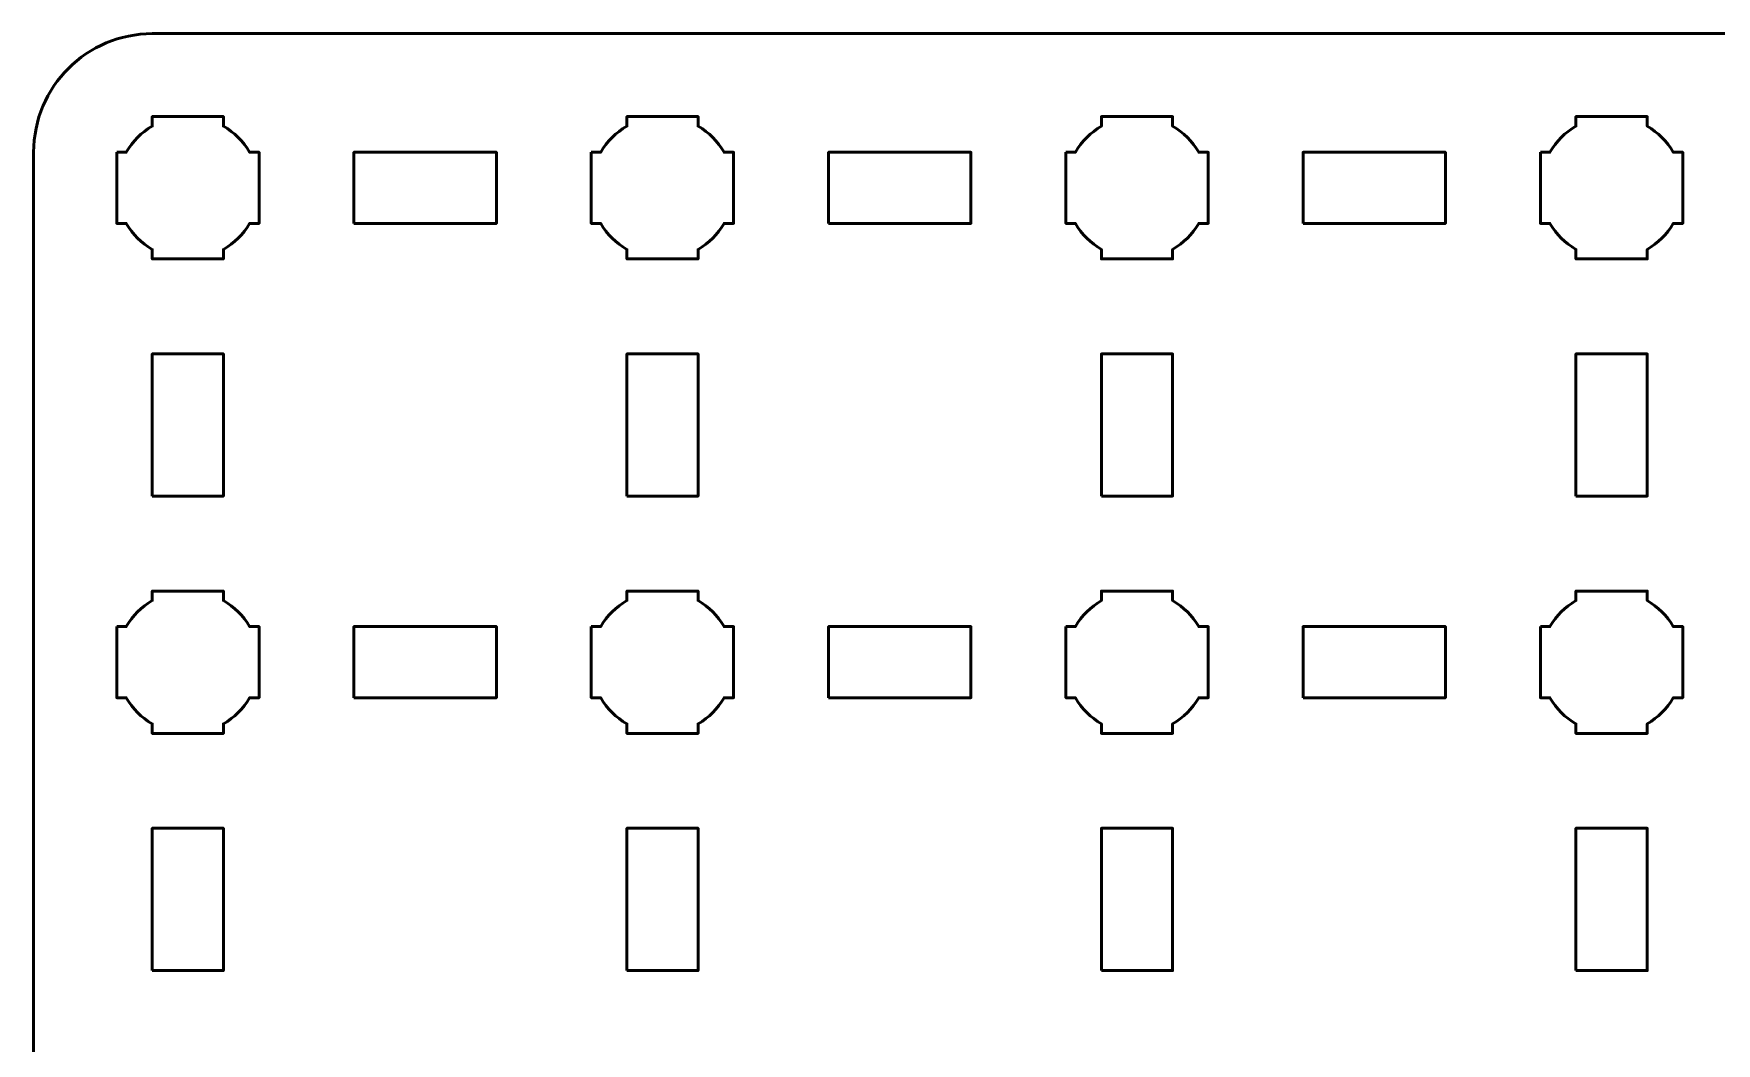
# Model space of a CAD drawing. Header units: centimetres. Extents: x -40.1 to 19.1, y -19.5 to -10.2.
# Drawn here: x -40.15 to -33.06, y -14.46 to -10.2 of the extents above; entities that cross this region are included whole.
import ezdxf

# ---------------------------------------------------------------- set-up
doc = ezdxf.new("R2010")
doc.units = ezdxf.units.CM
doc.header["$MEASUREMENT"] = 0
doc.layers.add('Layer 1', color=7, linetype='Continuous')

msp = doc.modelspace()

# ---------------------------------------------------------------- linework, layer by layer
at = {"layer": 'Layer 1', "color": 250, "lineweight": 53}
for points in [[(-38.8, -11), (-38.2, -11), (-38.2, -10.7), (-38.8, -10.7), (-38.8, -11)], [(-36.8, -11), (-36.2, -11), (-36.2, -10.7), (-36.8, -10.7), (-36.8, -11)], [(-34.8, -11), (-34.2, -11), (-34.2, -10.7), (-34.8, -10.7), (-34.8, -11)], [(-39.65, -12.15), (-39.35, -12.15), (-39.35, -11.55), (-39.65, -11.55), (-39.65, -12.15)], [(-37.65, -12.15), (-37.35, -12.15), (-37.35, -11.55), (-37.65, -11.55), (-37.65, -12.15)], [(-35.65, -12.15), (-35.35, -12.15), (-35.35, -11.55), (-35.65, -11.55), (-35.65, -12.15)], [(-33.65, -12.15), (-33.35, -12.15), (-33.35, -11.55), (-33.65, -11.55), (-33.65, -12.15)], [(-38.8, -13), (-38.2, -13), (-38.2, -12.7), (-38.8, -12.7), (-38.8, -13)], [(-36.8, -13), (-36.2, -13), (-36.2, -12.7), (-36.8, -12.7), (-36.8, -13)], [(-34.8, -13), (-34.2, -13), (-34.2, -12.7), (-34.8, -12.7), (-34.8, -13)], [(-39.65, -14.15), (-39.35, -14.15), (-39.35, -13.55), (-39.65, -13.55), (-39.65, -14.15)], [(-37.65, -14.15), (-37.35, -14.15), (-37.35, -13.55), (-37.65, -13.55), (-37.65, -14.15)], [(-35.65, -14.15), (-35.35, -14.15), (-35.35, -13.55), (-35.65, -13.55), (-35.65, -14.15)], [(-33.65, -14.15), (-33.35, -14.15), (-33.35, -13.55), (-33.65, -13.55), (-33.65, -14.15)]]:
    msp.add_lwpolyline(points, close=True, dxfattribs=at)
msp.add_open_spline([(-40.15, -19), (-40.15, -19), (-40.15, -10.7), (-40.15, -10.7), (-40.15, -10.7), (-40.15, -10.42391), (-39.92609, -10.2), (-39.65, -10.2), (-39.65, -10.2), (-39.65, -10.2), (18.65, -10.2), (18.65, -10.2), (18.65, -10.2), (18.92609, -10.2), (19.15, -10.42391), (19.15, -10.7), (19.15, -10.7), (19.15, -10.7), (19.15, -19), (19.15, -19), (19.15, -19), (19.15, -19.27609), (18.92609, -19.5), (18.65, -19.5), (18.65, -19.5), (18.65, -19.5), (-39.65, -19.5), (-39.65, -19.5), (-39.65, -19.5), (-39.92609, -19.5), (-40.15, -19.27609), (-40.15, -19)], degree=3, knots=[0, 0, 0, 0, 0.125, 0.125, 0.125, 0.125, 0.25, 0.25, 0.25, 0.25, 0.375, 0.375, 0.375, 0.375, 0.5, 0.5, 0.5, 0.5, 0.625, 0.625, 0.625, 0.625, 0.75, 0.75, 0.75, 0.75, 0.875, 0.875, 0.875, 0.875, 1, 1, 1, 1], dxfattribs=at)
at = {"layer": 'Layer 1', "lineweight": 53}
for points in [[(-39.8, -10.7), (-39.8, -10.7), (-39.75985, -10.7), (-39.75985, -10.7), (-39.75985, -10.7), (-39.7335, -10.65447), (-39.69553, -10.6165), (-39.65, -10.59015), (-39.65, -10.59015), (-39.65, -10.59015), (-39.65, -10.55), (-39.65, -10.55), (-39.65, -10.55), (-39.65, -10.55), (-39.5, -10.55), (-39.5, -10.55), (-39.5, -10.55), (-39.5, -10.55), (-39.35, -10.55), (-39.35, -10.55), (-39.35, -10.55), (-39.35, -10.55), (-39.35, -10.59015), (-39.35, -10.59015), (-39.35, -10.59015), (-39.30447, -10.6165), (-39.2665, -10.65447), (-39.24015, -10.7), (-39.24015, -10.7), (-39.24015, -10.7), (-39.2, -10.7), (-39.2, -10.7), (-39.2, -10.7), (-39.2, -10.7), (-39.2, -10.85), (-39.2, -10.85), (-39.2, -10.85), (-39.2, -10.85), (-39.2, -11), (-39.2, -11), (-39.2, -11), (-39.2, -11), (-39.24015, -11), (-39.24015, -11), (-39.24015, -11), (-39.2665, -11.04553), (-39.30447, -11.0835), (-39.35, -11.10985), (-39.35, -11.10985), (-39.35, -11.10985), (-39.35, -11.15), (-39.35, -11.15), (-39.35, -11.15), (-39.35, -11.15), (-39.5, -11.15), (-39.5, -11.15), (-39.5, -11.15), (-39.5, -11.15), (-39.65, -11.15), (-39.65, -11.15), (-39.65, -11.15), (-39.65, -11.15), (-39.65, -11.10985), (-39.65, -11.10985), (-39.65, -11.10985), (-39.69553, -11.0835), (-39.7335, -11.04553), (-39.75985, -11), (-39.75985, -11), (-39.75985, -11), (-39.8, -11), (-39.8, -11), (-39.8, -11), (-39.8, -11), (-39.8, -10.85), (-39.8, -10.85), (-39.8, -10.85), (-39.8, -10.85), (-39.8, -10.7), (-39.8, -10.7)], [(-37.8, -10.7), (-37.8, -10.7), (-37.75985, -10.7), (-37.75985, -10.7), (-37.75985, -10.7), (-37.7335, -10.65447), (-37.69553, -10.6165), (-37.65, -10.59015), (-37.65, -10.59015), (-37.65, -10.59015), (-37.65, -10.55), (-37.65, -10.55), (-37.65, -10.55), (-37.65, -10.55), (-37.5, -10.55), (-37.5, -10.55), (-37.5, -10.55), (-37.5, -10.55), (-37.35, -10.55), (-37.35, -10.55), (-37.35, -10.55), (-37.35, -10.55), (-37.35, -10.59015), (-37.35, -10.59015), (-37.35, -10.59015), (-37.30447, -10.6165), (-37.2665, -10.65447), (-37.24015, -10.7), (-37.24015, -10.7), (-37.24015, -10.7), (-37.2, -10.7), (-37.2, -10.7), (-37.2, -10.7), (-37.2, -10.7), (-37.2, -10.85), (-37.2, -10.85), (-37.2, -10.85), (-37.2, -10.85), (-37.2, -11), (-37.2, -11), (-37.2, -11), (-37.2, -11), (-37.24015, -11), (-37.24015, -11), (-37.24015, -11), (-37.2665, -11.04553), (-37.30447, -11.0835), (-37.35, -11.10985), (-37.35, -11.10985), (-37.35, -11.10985), (-37.35, -11.15), (-37.35, -11.15), (-37.35, -11.15), (-37.35, -11.15), (-37.5, -11.15), (-37.5, -11.15), (-37.5, -11.15), (-37.5, -11.15), (-37.65, -11.15), (-37.65, -11.15), (-37.65, -11.15), (-37.65, -11.15), (-37.65, -11.10985), (-37.65, -11.10985), (-37.65, -11.10985), (-37.69553, -11.0835), (-37.7335, -11.04553), (-37.75985, -11), (-37.75985, -11), (-37.75985, -11), (-37.8, -11), (-37.8, -11), (-37.8, -11), (-37.8, -11), (-37.8, -10.85), (-37.8, -10.85), (-37.8, -10.85), (-37.8, -10.85), (-37.8, -10.7), (-37.8, -10.7)], [(-35.8, -10.7), (-35.8, -10.7), (-35.75985, -10.7), (-35.75985, -10.7), (-35.75985, -10.7), (-35.7335, -10.65447), (-35.69553, -10.6165), (-35.65, -10.59015), (-35.65, -10.59015), (-35.65, -10.59015), (-35.65, -10.55), (-35.65, -10.55), (-35.65, -10.55), (-35.65, -10.55), (-35.5, -10.55), (-35.5, -10.55), (-35.5, -10.55), (-35.5, -10.55), (-35.35, -10.55), (-35.35, -10.55), (-35.35, -10.55), (-35.35, -10.55), (-35.35, -10.59015), (-35.35, -10.59015), (-35.35, -10.59015), (-35.30447, -10.6165), (-35.2665, -10.65447), (-35.24015, -10.7), (-35.24015, -10.7), (-35.24015, -10.7), (-35.2, -10.7), (-35.2, -10.7), (-35.2, -10.7), (-35.2, -10.7), (-35.2, -10.85), (-35.2, -10.85), (-35.2, -10.85), (-35.2, -10.85), (-35.2, -11), (-35.2, -11), (-35.2, -11), (-35.2, -11), (-35.24015, -11), (-35.24015, -11), (-35.24015, -11), (-35.2665, -11.04553), (-35.30447, -11.0835), (-35.35, -11.10985), (-35.35, -11.10985), (-35.35, -11.10985), (-35.35, -11.15), (-35.35, -11.15), (-35.35, -11.15), (-35.35, -11.15), (-35.5, -11.15), (-35.5, -11.15), (-35.5, -11.15), (-35.5, -11.15), (-35.65, -11.15), (-35.65, -11.15), (-35.65, -11.15), (-35.65, -11.15), (-35.65, -11.10985), (-35.65, -11.10985), (-35.65, -11.10985), (-35.69553, -11.0835), (-35.7335, -11.04553), (-35.75985, -11), (-35.75985, -11), (-35.75985, -11), (-35.8, -11), (-35.8, -11), (-35.8, -11), (-35.8, -11), (-35.8, -10.85), (-35.8, -10.85), (-35.8, -10.85), (-35.8, -10.85), (-35.8, -10.7), (-35.8, -10.7)], [(-33.8, -10.7), (-33.8, -10.7), (-33.75985, -10.7), (-33.75985, -10.7), (-33.75985, -10.7), (-33.7335, -10.65447), (-33.69553, -10.6165), (-33.65, -10.59015), (-33.65, -10.59015), (-33.65, -10.59015), (-33.65, -10.55), (-33.65, -10.55), (-33.65, -10.55), (-33.65, -10.55), (-33.5, -10.55), (-33.5, -10.55), (-33.5, -10.55), (-33.5, -10.55), (-33.35, -10.55), (-33.35, -10.55), (-33.35, -10.55), (-33.35, -10.55), (-33.35, -10.59015), (-33.35, -10.59015), (-33.35, -10.59015), (-33.30447, -10.6165), (-33.2665, -10.65447), (-33.24015, -10.7), (-33.24015, -10.7), (-33.24015, -10.7), (-33.2, -10.7), (-33.2, -10.7), (-33.2, -10.7), (-33.2, -10.7), (-33.2, -10.85), (-33.2, -10.85), (-33.2, -10.85), (-33.2, -10.85), (-33.2, -11), (-33.2, -11), (-33.2, -11), (-33.2, -11), (-33.24015, -11), (-33.24015, -11), (-33.24015, -11), (-33.2665, -11.04553), (-33.30447, -11.0835), (-33.35, -11.10985), (-33.35, -11.10985), (-33.35, -11.10985), (-33.35, -11.15), (-33.35, -11.15), (-33.35, -11.15), (-33.35, -11.15), (-33.5, -11.15), (-33.5, -11.15), (-33.5, -11.15), (-33.5, -11.15), (-33.65, -11.15), (-33.65, -11.15), (-33.65, -11.15), (-33.65, -11.15), (-33.65, -11.10985), (-33.65, -11.10985), (-33.65, -11.10985), (-33.69553, -11.0835), (-33.7335, -11.04553), (-33.75985, -11), (-33.75985, -11), (-33.75985, -11), (-33.8, -11), (-33.8, -11), (-33.8, -11), (-33.8, -11), (-33.8, -10.85), (-33.8, -10.85), (-33.8, -10.85), (-33.8, -10.85), (-33.8, -10.7), (-33.8, -10.7)], [(-39.8, -12.7), (-39.8, -12.7), (-39.75985, -12.7), (-39.75985, -12.7), (-39.75985, -12.7), (-39.7335, -12.65447), (-39.69553, -12.6165), (-39.65, -12.59015), (-39.65, -12.59015), (-39.65, -12.59015), (-39.65, -12.55), (-39.65, -12.55), (-39.65, -12.55), (-39.65, -12.55), (-39.5, -12.55), (-39.5, -12.55), (-39.5, -12.55), (-39.5, -12.55), (-39.35, -12.55), (-39.35, -12.55), (-39.35, -12.55), (-39.35, -12.55), (-39.35, -12.59015), (-39.35, -12.59015), (-39.35, -12.59015), (-39.30447, -12.6165), (-39.2665, -12.65447), (-39.24015, -12.7), (-39.24015, -12.7), (-39.24015, -12.7), (-39.2, -12.7), (-39.2, -12.7), (-39.2, -12.7), (-39.2, -12.7), (-39.2, -12.85), (-39.2, -12.85), (-39.2, -12.85), (-39.2, -12.85), (-39.2, -13), (-39.2, -13), (-39.2, -13), (-39.2, -13), (-39.24015, -13), (-39.24015, -13), (-39.24015, -13), (-39.2665, -13.04553), (-39.30447, -13.0835), (-39.35, -13.10985), (-39.35, -13.10985), (-39.35, -13.10985), (-39.35, -13.15), (-39.35, -13.15), (-39.35, -13.15), (-39.35, -13.15), (-39.5, -13.15), (-39.5, -13.15), (-39.5, -13.15), (-39.5, -13.15), (-39.65, -13.15), (-39.65, -13.15), (-39.65, -13.15), (-39.65, -13.15), (-39.65, -13.10985), (-39.65, -13.10985), (-39.65, -13.10985), (-39.69553, -13.0835), (-39.7335, -13.04553), (-39.75985, -13), (-39.75985, -13), (-39.75985, -13), (-39.8, -13), (-39.8, -13), (-39.8, -13), (-39.8, -13), (-39.8, -12.85), (-39.8, -12.85), (-39.8, -12.85), (-39.8, -12.85), (-39.8, -12.7), (-39.8, -12.7)], [(-37.8, -12.7), (-37.8, -12.7), (-37.75985, -12.7), (-37.75985, -12.7), (-37.75985, -12.7), (-37.7335, -12.65447), (-37.69553, -12.6165), (-37.65, -12.59015), (-37.65, -12.59015), (-37.65, -12.59015), (-37.65, -12.55), (-37.65, -12.55), (-37.65, -12.55), (-37.65, -12.55), (-37.5, -12.55), (-37.5, -12.55), (-37.5, -12.55), (-37.5, -12.55), (-37.35, -12.55), (-37.35, -12.55), (-37.35, -12.55), (-37.35, -12.55), (-37.35, -12.59015), (-37.35, -12.59015), (-37.35, -12.59015), (-37.30447, -12.6165), (-37.2665, -12.65447), (-37.24015, -12.7), (-37.24015, -12.7), (-37.24015, -12.7), (-37.2, -12.7), (-37.2, -12.7), (-37.2, -12.7), (-37.2, -12.7), (-37.2, -12.85), (-37.2, -12.85), (-37.2, -12.85), (-37.2, -12.85), (-37.2, -13), (-37.2, -13), (-37.2, -13), (-37.2, -13), (-37.24015, -13), (-37.24015, -13), (-37.24015, -13), (-37.2665, -13.04553), (-37.30447, -13.0835), (-37.35, -13.10985), (-37.35, -13.10985), (-37.35, -13.10985), (-37.35, -13.15), (-37.35, -13.15), (-37.35, -13.15), (-37.35, -13.15), (-37.5, -13.15), (-37.5, -13.15), (-37.5, -13.15), (-37.5, -13.15), (-37.65, -13.15), (-37.65, -13.15), (-37.65, -13.15), (-37.65, -13.15), (-37.65, -13.10985), (-37.65, -13.10985), (-37.65, -13.10985), (-37.69553, -13.0835), (-37.7335, -13.04553), (-37.75985, -13), (-37.75985, -13), (-37.75985, -13), (-37.8, -13), (-37.8, -13), (-37.8, -13), (-37.8, -13), (-37.8, -12.85), (-37.8, -12.85), (-37.8, -12.85), (-37.8, -12.85), (-37.8, -12.7), (-37.8, -12.7)], [(-35.8, -12.7), (-35.8, -12.7), (-35.75985, -12.7), (-35.75985, -12.7), (-35.75985, -12.7), (-35.7335, -12.65447), (-35.69553, -12.6165), (-35.65, -12.59015), (-35.65, -12.59015), (-35.65, -12.59015), (-35.65, -12.55), (-35.65, -12.55), (-35.65, -12.55), (-35.65, -12.55), (-35.5, -12.55), (-35.5, -12.55), (-35.5, -12.55), (-35.5, -12.55), (-35.35, -12.55), (-35.35, -12.55), (-35.35, -12.55), (-35.35, -12.55), (-35.35, -12.59015), (-35.35, -12.59015), (-35.35, -12.59015), (-35.30447, -12.6165), (-35.2665, -12.65447), (-35.24015, -12.7), (-35.24015, -12.7), (-35.24015, -12.7), (-35.2, -12.7), (-35.2, -12.7), (-35.2, -12.7), (-35.2, -12.7), (-35.2, -12.85), (-35.2, -12.85), (-35.2, -12.85), (-35.2, -12.85), (-35.2, -13), (-35.2, -13), (-35.2, -13), (-35.2, -13), (-35.24015, -13), (-35.24015, -13), (-35.24015, -13), (-35.2665, -13.04553), (-35.30447, -13.0835), (-35.35, -13.10985), (-35.35, -13.10985), (-35.35, -13.10985), (-35.35, -13.15), (-35.35, -13.15), (-35.35, -13.15), (-35.35, -13.15), (-35.5, -13.15), (-35.5, -13.15), (-35.5, -13.15), (-35.5, -13.15), (-35.65, -13.15), (-35.65, -13.15), (-35.65, -13.15), (-35.65, -13.15), (-35.65, -13.10985), (-35.65, -13.10985), (-35.65, -13.10985), (-35.69553, -13.0835), (-35.7335, -13.04553), (-35.75985, -13), (-35.75985, -13), (-35.75985, -13), (-35.8, -13), (-35.8, -13), (-35.8, -13), (-35.8, -13), (-35.8, -12.85), (-35.8, -12.85), (-35.8, -12.85), (-35.8, -12.85), (-35.8, -12.7), (-35.8, -12.7)], [(-33.8, -12.7), (-33.8, -12.7), (-33.75985, -12.7), (-33.75985, -12.7), (-33.75985, -12.7), (-33.7335, -12.65447), (-33.69553, -12.6165), (-33.65, -12.59015), (-33.65, -12.59015), (-33.65, -12.59015), (-33.65, -12.55), (-33.65, -12.55), (-33.65, -12.55), (-33.65, -12.55), (-33.5, -12.55), (-33.5, -12.55), (-33.5, -12.55), (-33.5, -12.55), (-33.35, -12.55), (-33.35, -12.55), (-33.35, -12.55), (-33.35, -12.55), (-33.35, -12.59015), (-33.35, -12.59015), (-33.35, -12.59015), (-33.30447, -12.6165), (-33.2665, -12.65447), (-33.24015, -12.7), (-33.24015, -12.7), (-33.24015, -12.7), (-33.2, -12.7), (-33.2, -12.7), (-33.2, -12.7), (-33.2, -12.7), (-33.2, -12.85), (-33.2, -12.85), (-33.2, -12.85), (-33.2, -12.85), (-33.2, -13), (-33.2, -13), (-33.2, -13), (-33.2, -13), (-33.24015, -13), (-33.24015, -13), (-33.24015, -13), (-33.2665, -13.04553), (-33.30447, -13.0835), (-33.35, -13.10985), (-33.35, -13.10985), (-33.35, -13.10985), (-33.35, -13.15), (-33.35, -13.15), (-33.35, -13.15), (-33.35, -13.15), (-33.5, -13.15), (-33.5, -13.15), (-33.5, -13.15), (-33.5, -13.15), (-33.65, -13.15), (-33.65, -13.15), (-33.65, -13.15), (-33.65, -13.15), (-33.65, -13.10985), (-33.65, -13.10985), (-33.65, -13.10985), (-33.69553, -13.0835), (-33.7335, -13.04553), (-33.75985, -13), (-33.75985, -13), (-33.75985, -13), (-33.8, -13), (-33.8, -13), (-33.8, -13), (-33.8, -13), (-33.8, -12.85), (-33.8, -12.85), (-33.8, -12.85), (-33.8, -12.85), (-33.8, -12.7), (-33.8, -12.7)]]:
    msp.add_open_spline(points, degree=3, knots=[0, 0, 0, 0, 0.05, 0.05, 0.05, 0.05, 0.1, 0.1, 0.1, 0.1, 0.15, 0.15, 0.15, 0.15, 0.2, 0.2, 0.2, 0.2, 0.25, 0.25, 0.25, 0.25, 0.3, 0.3, 0.3, 0.3, 0.35, 0.35, 0.35, 0.35, 0.4, 0.4, 0.4, 0.4, 0.45, 0.45, 0.45, 0.45, 0.5, 0.5, 0.5, 0.5, 0.55, 0.55, 0.55, 0.55, 0.6, 0.6, 0.6, 0.6, 0.65, 0.65, 0.65, 0.65, 0.7, 0.7, 0.7, 0.7, 0.75, 0.75, 0.75, 0.75, 0.8, 0.8, 0.8, 0.8, 0.85, 0.85, 0.85, 0.85, 0.9, 0.9, 0.9, 0.9, 0.95, 0.95, 0.95, 0.95, 1, 1, 1, 1], dxfattribs=at)

doc.saveas('drawing.dxf')
